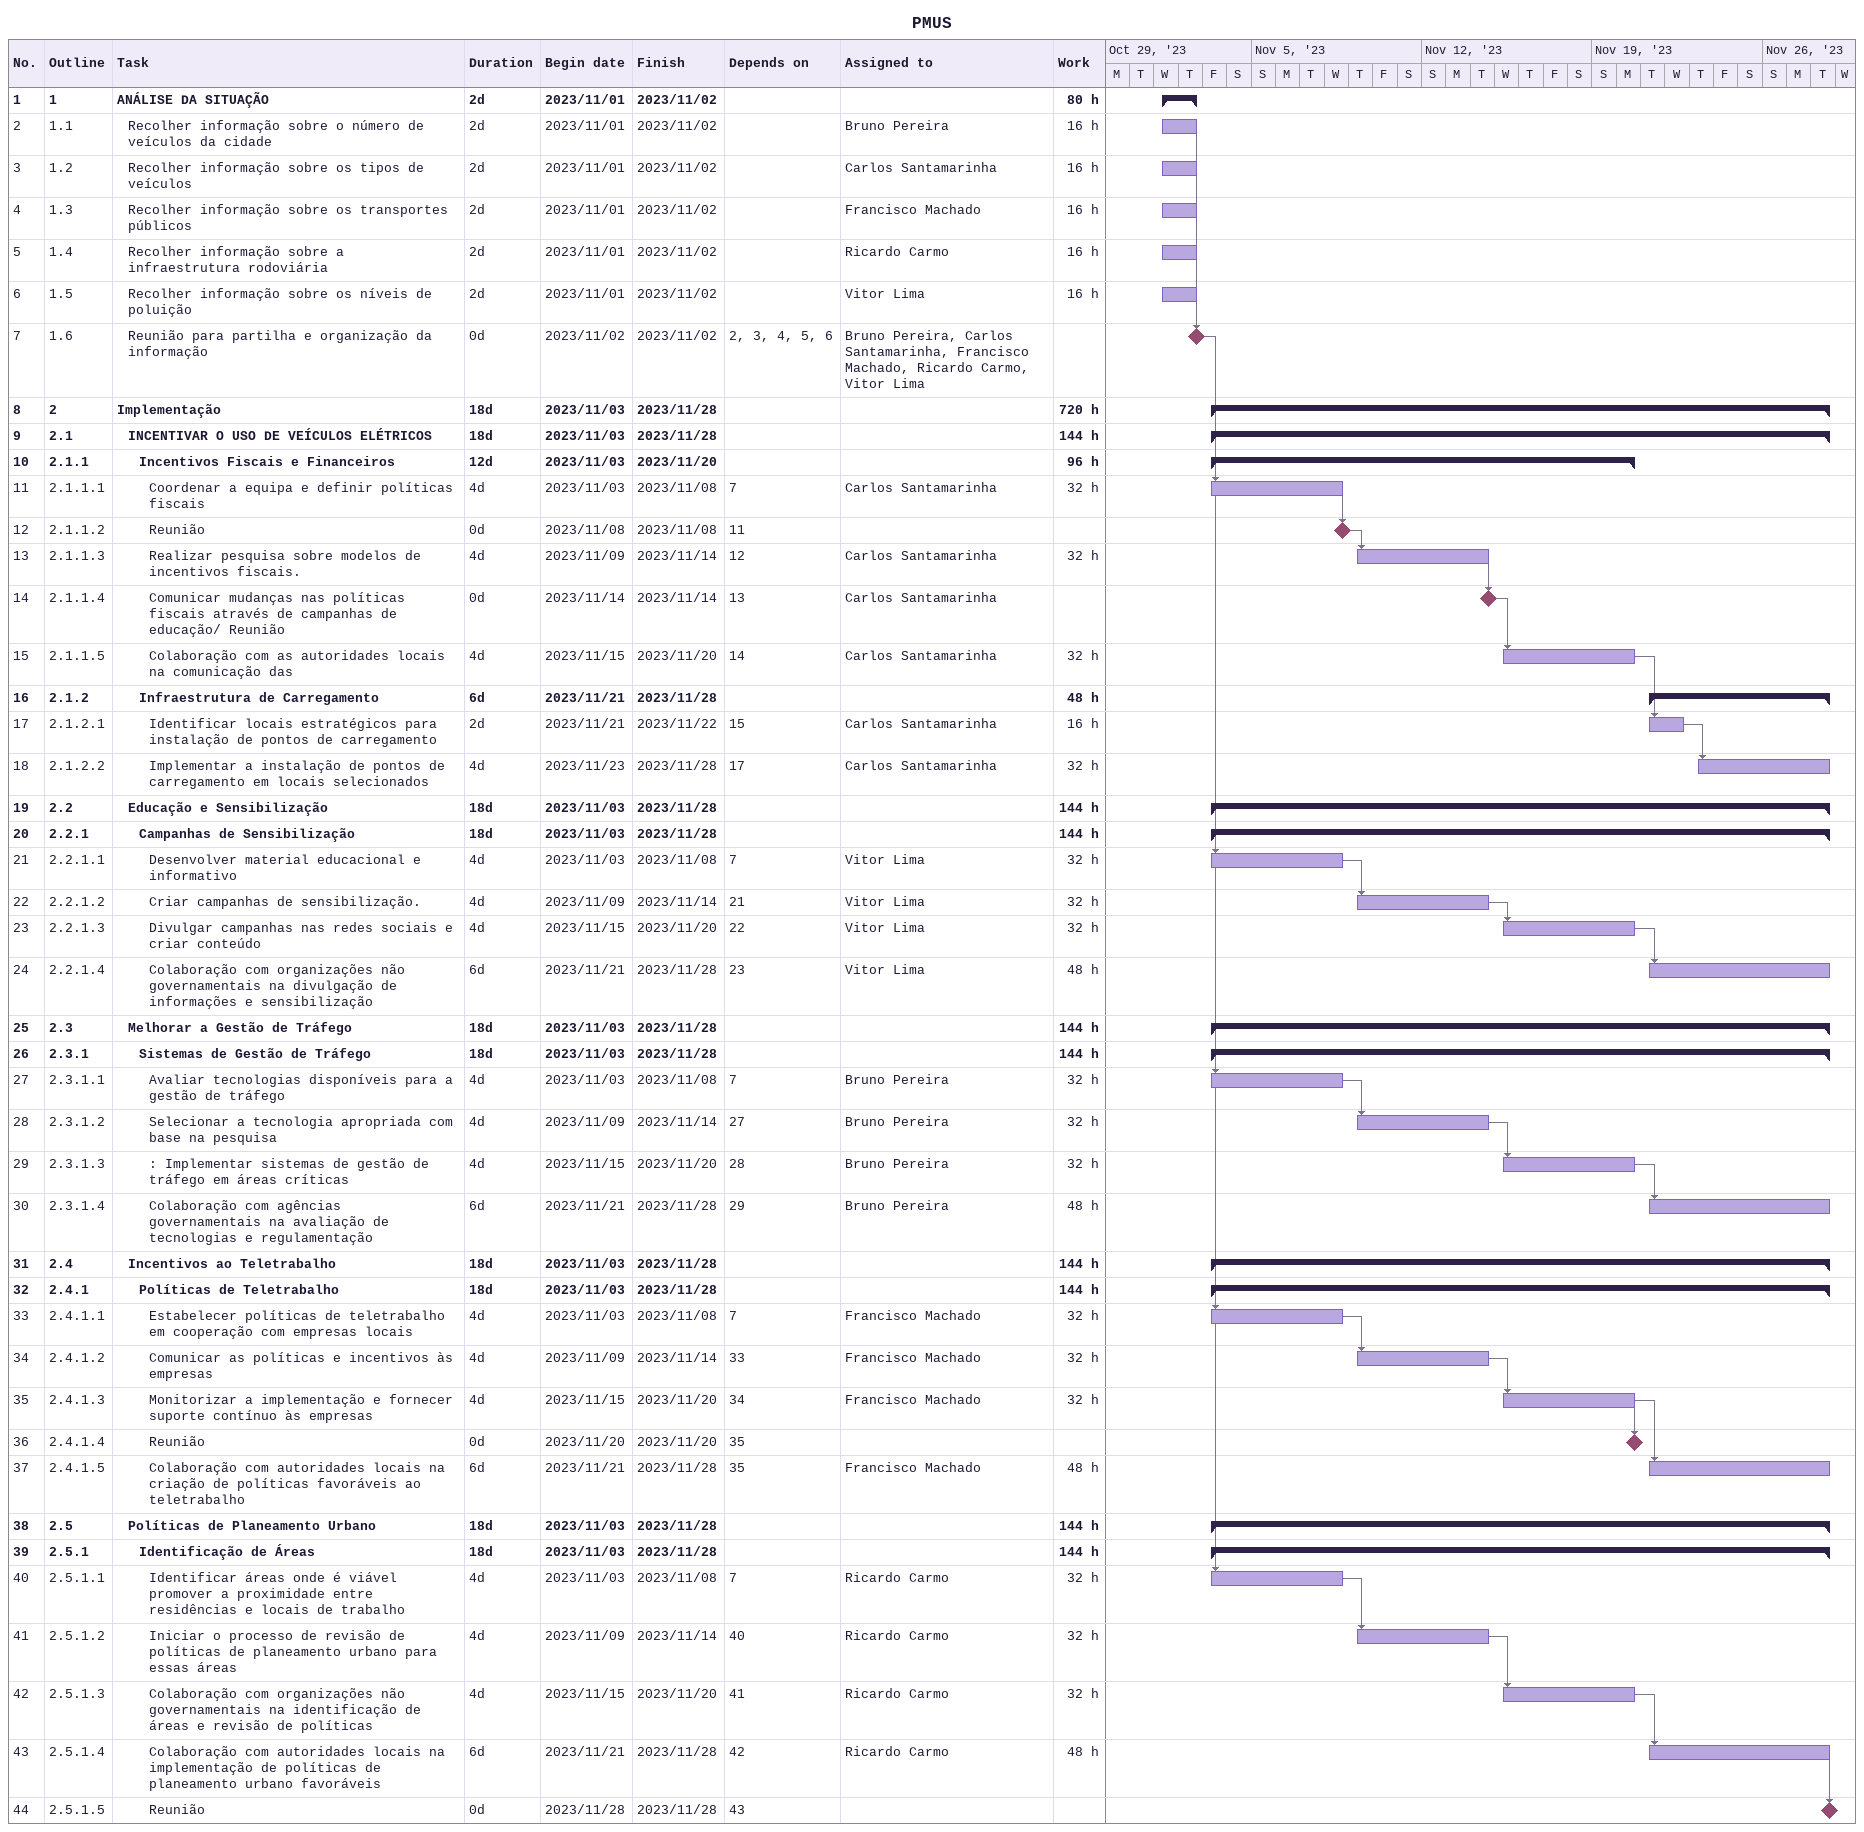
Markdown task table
PMUS

| ID | WBS | Task | Duration | Start | Finish | Predecessors | Resources | Work (h) |
|---|---|---|---|---|---|---|---|---|
| 1 | 1 | **ANÁLISE DA SITUAÇÃO** | 2d | 2023-11-01 | 2023-11-02 |  |  | 80 |
| 2 | 1.1 | Recolher informação sobre o número de veículos da cidade | 2d | 2023-11-01 | 2023-11-02 |  | Bruno Pereira | 16 |
| 3 | 1.2 | Recolher informação sobre os tipos de veículos | 2d | 2023-11-01 | 2023-11-02 |  | Carlos Santamarinha | 16 |
| 4 | 1.3 | Recolher informação sobre os transportes públicos | 2d | 2023-11-01 | 2023-11-02 |  | Francisco Machado | 16 |
| 5 | 1.4 | Recolher informação sobre a infraestrutura rodoviária | 2d | 2023-11-01 | 2023-11-02 |  | Ricardo Carmo | 16 |
| 6 | 1.5 | Recolher informação sobre os níveis de poluição | 2d | 2023-11-01 | 2023-11-02 |  | Vitor Lima | 16 |
| 7 | 1.6 | Reunião para partilha e organização da informação | 0d | 2023-11-02 | 2023-11-02 | 2, 3, 4, 5, 6 | Bruno Pereira, Carlos Santamarinha, Francisco Machado, Ricardo Carmo, Vitor Lima |  |
| 8 | 2 | **Implementação** | 18d | 2023-11-03 | 2023-11-28 |  |  | 720 |
| 9 | 2.1 | **INCENTIVAR O USO DE VEÍCULOS ELÉTRICOS** | 18d | 2023-11-03 | 2023-11-28 |  |  | 144 |
| 10 | 2.1.1 | **Incentivos Fiscais e Financeiros** | 12d | 2023-11-03 | 2023-11-20 |  |  | 96 |
| 11 | 2.1.1.1 | Coordenar a equipa e definir políticas fiscais | 4d | 2023-11-03 | 2023-11-08 | 7 | Carlos Santamarinha | 32 |
| 12 | 2.1.1.2 | Reunião | 0d | 2023-11-08 | 2023-11-08 | 11 |  |  |
| 13 | 2.1.1.3 | Realizar pesquisa sobre modelos de incentivos fiscais. | 4d | 2023-11-09 | 2023-11-14 | 12 | Carlos Santamarinha | 32 |
| 14 | 2.1.1.4 | Comunicar mudanças nas políticas fiscais através de campanhas de educação/ Reunião | 0d | 2023-11-14 | 2023-11-14 | 13 | Carlos Santamarinha |  |
| 15 | 2.1.1.5 | Colaboração com as autoridades locais na comunicação das | 4d | 2023-11-15 | 2023-11-20 | 14 | Carlos Santamarinha | 32 |
| 16 | 2.1.2 | **Infraestrutura de Carregamento** | 6d | 2023-11-21 | 2023-11-28 |  |  | 48 |
| 17 | 2.1.2.1 | Identificar locais estratégicos para instalação de pontos de carregamento | 2d | 2023-11-21 | 2023-11-22 | 15 | Carlos Santamarinha | 16 |
| 18 | 2.1.2.2 | Implementar a instalação de pontos de carregamento em locais selecionados | 4d | 2023-11-23 | 2023-11-28 | 17 | Carlos Santamarinha | 32 |
| 19 | 2.2 | **Educação e Sensibilização** | 18d | 2023-11-03 | 2023-11-28 |  |  | 144 |
| 20 | 2.2.1 | **Campanhas de Sensibilização** | 18d | 2023-11-03 | 2023-11-28 |  |  | 144 |
| 21 | 2.2.1.1 | Desenvolver material educacional e informativo | 4d | 2023-11-03 | 2023-11-08 | 7 | Vitor Lima | 32 |
| 22 | 2.2.1.2 | Criar campanhas de sensibilização. | 4d | 2023-11-09 | 2023-11-14 | 21 | Vitor Lima | 32 |
| 23 | 2.2.1.3 | Divulgar campanhas nas redes sociais e criar conteúdo | 4d | 2023-11-15 | 2023-11-20 | 22 | Vitor Lima | 32 |
| 24 | 2.2.1.4 | Colaboração com organizações não governamentais na divulgação de informações e sensibilização | 6d | 2023-11-21 | 2023-11-28 | 23 | Vitor Lima | 48 |
| 25 | 2.3 | **Melhorar a Gestão de Tráfego** | 18d | 2023-11-03 | 2023-11-28 |  |  | 144 |
| 26 | 2.3.1 | **Sistemas de Gestão de Tráfego** | 18d | 2023-11-03 | 2023-11-28 |  |  | 144 |
| 27 | 2.3.1.1 | Avaliar tecnologias disponíveis para a gestão de tráfego | 4d | 2023-11-03 | 2023-11-08 | 7 | Bruno Pereira | 32 |
| 28 | 2.3.1.2 | Selecionar a tecnologia apropriada com base na pesquisa | 4d | 2023-11-09 | 2023-11-14 | 27 | Bruno Pereira | 32 |
| 29 | 2.3.1.3 | : Implementar sistemas de gestão de tráfego em áreas críticas | 4d | 2023-11-15 | 2023-11-20 | 28 | Bruno Pereira | 32 |
| 30 | 2.3.1.4 | Colaboração com agências governamentais na avaliação de tecnologias e regulamentação | 6d | 2023-11-21 | 2023-11-28 | 29 | Bruno Pereira | 48 |
| 31 | 2.4 | **Incentivos ao Teletrabalho** | 18d | 2023-11-03 | 2023-11-28 |  |  | 144 |
| 32 | 2.4.1 | **Políticas de Teletrabalho** | 18d | 2023-11-03 | 2023-11-28 |  |  | 144 |
| 33 | 2.4.1.1 | Estabelecer políticas de teletrabalho em cooperação com empresas locais | 4d | 2023-11-03 | 2023-11-08 | 7 | Francisco Machado | 32 |
| 34 | 2.4.1.2 | Comunicar as políticas e incentivos às empresas | 4d | 2023-11-09 | 2023-11-14 | 33 | Francisco Machado | 32 |
| 35 | 2.4.1.3 | Monitorizar a implementação e fornecer suporte contínuo às empresas | 4d | 2023-11-15 | 2023-11-20 | 34 | Francisco Machado | 32 |
| 36 | 2.4.1.4 | Reunião | 0d | 2023-11-20 | 2023-11-20 | 35 |  |  |
| 37 | 2.4.1.5 | Colaboração com autoridades locais na criação de políticas favoráveis ao teletrabalho | 6d | 2023-11-21 | 2023-11-28 | 35 | Francisco Machado | 48 |
| 38 | 2.5 | **Políticas de Planeamento Urbano** | 18d | 2023-11-03 | 2023-11-28 |  |  | 144 |
| 39 | 2.5.1 | **Identificação de Áreas** | 18d | 2023-11-03 | 2023-11-28 |  |  | 144 |
| 40 | 2.5.1.1 | Identificar áreas onde é viável promover a proximidade entre residências e locais de trabalho | 4d | 2023-11-03 | 2023-11-08 | 7 | Ricardo Carmo | 32 |
| 41 | 2.5.1.2 | Iniciar o processo de revisão de políticas de planeamento urbano para essas áreas | 4d | 2023-11-09 | 2023-11-14 | 40 | Ricardo Carmo | 32 |
| 42 | 2.5.1.3 | Colaboração com organizações não governamentais na identificação de áreas e revisão de políticas | 4d | 2023-11-15 | 2023-11-20 | 41 | Ricardo Carmo | 32 |
| 43 | 2.5.1.4 | Colaboração com autoridades locais na implementação de políticas de planeamento urbano favoráveis | 6d | 2023-11-21 | 2023-11-28 | 42 | Ricardo Carmo | 48 |
| 44 | 2.5.1.5 | Reunião | 0d | 2023-11-28 | 2023-11-28 | 43 |  |  |
